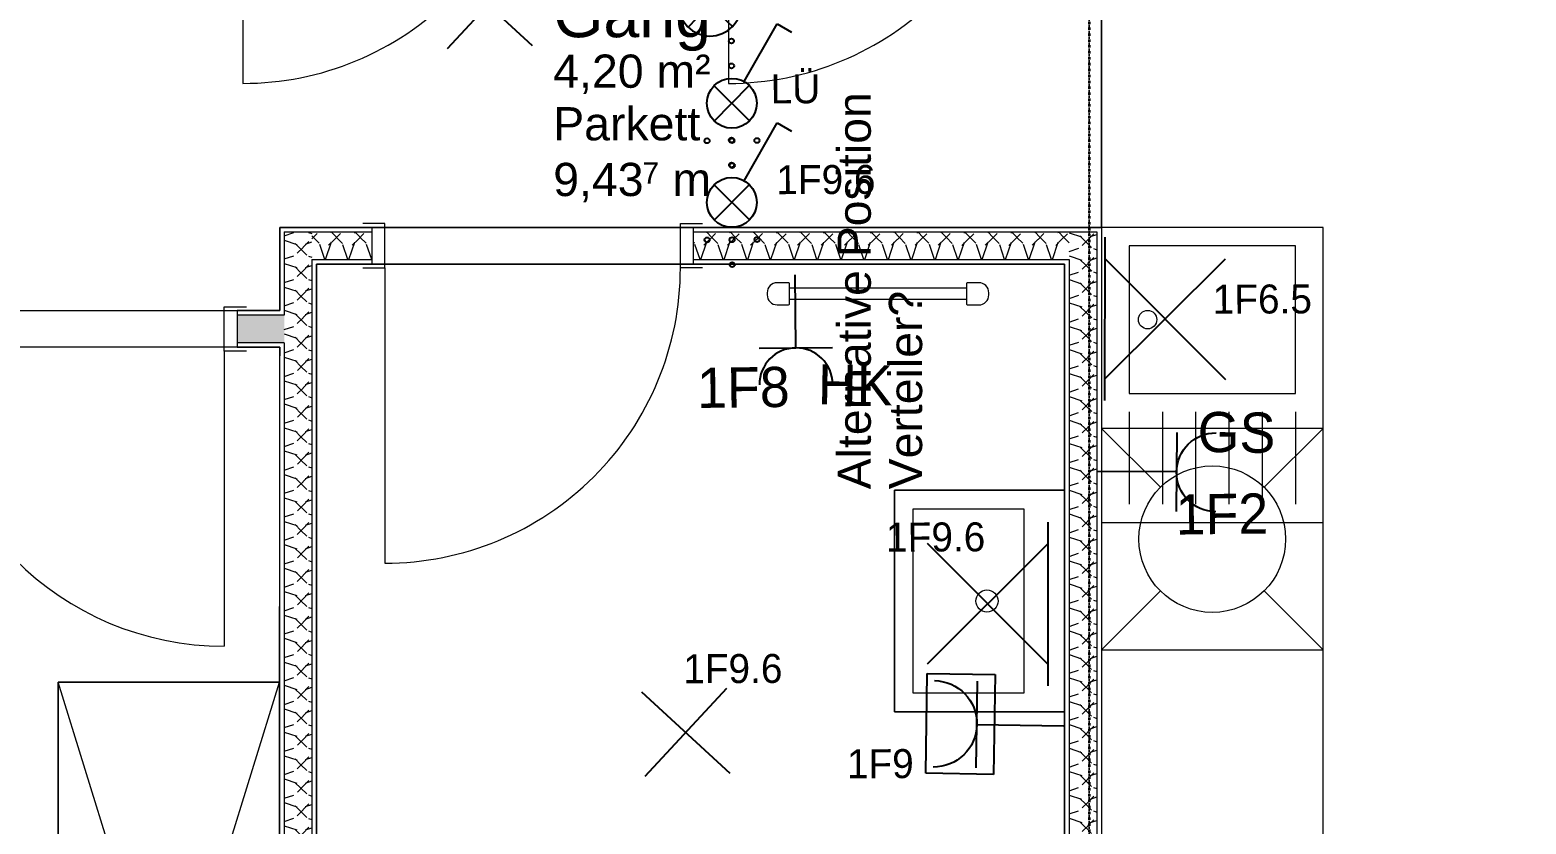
# Model space of a CAD drawing. Header units: metres. Extents: x -17679 to 22565, y -12299 to 33430.
# Drawn here: x -122 to 3929, y -6250 to -4098 of the extents above; entities that cross this region are included whole.
import ezdxf
from ezdxf.enums import TextEntityAlignment as Align

# ---------------------------------------------------------------- set-up
doc = ezdxf.new("R2010")
doc.units = ezdxf.units.M
doc.linetypes.add('Strich Punkt Mittel', pattern=[0.015875, 0.00635, -0.0047625, 0, -0.0047625])
doc.linetypes.add('Verdeckt', pattern=[0.003, 0.002, -0.001])
doc.layers.get('0').update_dxf_attribs({"color": 252})
for name, color, linetype, lineweight in [('A_Decken', 8, 'Continuous', 13), ('A_Moebel', 6, 'Continuous', 13), ('A_Raeume', 7, 'Continuous', 13), ('A_Raeume_', 7, 'Continuous', 5), ('A_Raeume_Beschriftung_', 7, 'Continuous', 9), ('A_Raster_', 1, 'Continuous', 9), ('A_Sanitaer', 3, 'Continuous', 13), ('A_Tueren', 31, 'Continuous', 13), ('A_Waende', 7, 'Continuous', 13), ('M-EQPM', 50, 'Continuous', 5), ('Text', 130, 'Continuous', 9)]:
    doc.layers.add(name, color=color, linetype=linetype, lineweight=lineweight)
doc.layers.add('E_Steckdose+Schalter', color=150, linetype='Continuous', true_color=0x0b6cf4)
doc.layers.add('ET_LEGENDE - Wohnung$0$800_KO_HI____L', color=130, linetype='Continuous')
doc.styles.add('Arial_2', font='arial.ttf', dxfattribs={"height": 0.09})
doc.styles.add('Arial_3', font='arial.ttf', dxfattribs={"height": 0.0584901800327332})
doc.styles.add('Arial_4', font='arial.ttf', dxfattribs={"height": 0.1249999999999999})
doc.styles.add('ET_LEGENDE - Wohnung$0$ROMANS', font='romans.shx', dxfattribs={"width": 0.6})

# ---------------------------------------------------------------- blocks, each defined once
blk = doc.blocks.new('*U546')
for p, q in [((-70.71067811865481, -70.71067811865473), (70.71067811865473, 70.71067811865474)), ((70.7106781186547, -70.71067811865474), (-70.71067811865478, 70.71067811865477)), ((-95.7106781186548, -70.71067811865473), (95.7106781186547, -70.71067811865474))]:
    blk.add_line(p, q)
at = {"style": 'ET_LEGENDE - Wohnung$0$ROMANS', "width": 0.6, "flags": 1}
for tag, p in [('RAUMBUCHNUMMER', (0, -400)), ('ANLAGE', (0, -550))]:
    blk.add_attdef(tag, text='', height=100, dxfattribs=at).set_placement(p, align=Align.MIDDLE)
for tag, p in [('TEILANLAGE_NR', (0, -700)), ('KOMPONENTE', (0, -850)), ('KOMPONENTE_NR', (0, -1000)), ('BEZEICHNUNG', (0, -1150)), ('TYP', (0, -1300)), ('HERSTELLER', (0, -1450)), ('MODEL', (0, -1600)), ('LEISTUNG_MAX', (0, -1750)), ('SPEZIFISCH_1', (0, -1900)), ('SPEZIFISCH_2', (0, -2050)), ('SPEZIFISCH_3', (-9.095e-13, -2200)), ('SPEZIFISCH_4', (0, -2350)), ('SPEZIFISCH_5', (0, -2500)), ('GEWERKE_CODE', (0, -2650)), ('LV_POS', (0, -2800)), ('ZAEHLER', (0, -2950)), ('PLATZHALTER_1', (0, -3100)), ('PLATZHALTER_2', (-9.095e-13, -3250)), ('PLATZHALTER_3', (-9.095e-13, -3400)), ('JOBLISTE_VDMA', (0, -3550)), ('ET_SPEZIFISCH_1', (0, -3700)), ('ET_SPEZIFISCH_2', (0, -3850)), ('ET_SPEZIFISCH_3', (0, -4000)), ('ET_SPEZIFISCH_4', (0, -4149.999999999999)), ('ET_SPEZIFISCH_5', (0, -4299.999999999999)), ('ET_SPEZIFISCH_6', (0, -4449.999999999999)), ('ET_SPEZIFISCH_7', (0, -4599.999999999999))]:
    blk.add_attdef(tag, text='', height=100, dxfattribs=at).set_placement(p, align=Align.MIDDLE_CENTER)
blk = doc.blocks.new('*U553')
for p, q in [((62.49999999999998, 0), (-62.50000000000003, 0)), ((-1.42e-14, 0), (-1.42e-14, -124.9999999999857))]:
    blk.add_line(p, q)
blk.add_arc((-1.42e-14, 62.5), 62.49999999999545, 180, 0)
at = {"style": 'ET_LEGENDE - Wohnung$0$ROMANS', "width": 0.8, "flags": 1}
for tag, p in [('RAUMBUCHNUMMER', (-1.42e-14, -424.9999999999857)), ('ANLAGE', (-7.11e-14, -595.4472819843263)), ('TEILANLAGE_NR', (-7.11e-14, -755.4537253861862)), ('KOMPONENTE', (-7.11e-14, -901.3415913071971)), ('KOMPONENTE_NR', (-7.11e-14, -1063.289201699502)), ('BEZEICHNUNG', (-7.11e-14, -1205.595275481798)), ('TYP', (-1.42e-14, -1346.747756559581)), ('HERSTELLER', (-7.11e-14, -1514.075453492046)), ('MODEL', (-1.42e-14, -1677.25564314158)), ('LEISTUNG_MAX', (-5.258e-13, -1851.504109420363)), ('SPEZIFISCH_1', (-5.258e-13, -2012.846368334653)), ('SPEZIFISCH_2', (-5.258e-13, -2200.001041977929)), ('SPEZIFISCH_3', (-5.258e-13, -2374.249508256711)), ('SPEZIFISCH_4', (-5.258e-13, -2548.497974535494)), ('SPEZIFISCH_5', (-5.258e-13, -2722.746440814277)), ('GEWERKE_CODE', (-5.258e-13, -2896.994907093059)), ('LV_POS', (-5.258e-13, -3071.243373371843)), ('ZAEHLER', (-5.258e-13, -3245.491839650626)), ('PLATZHALTER_1', (-5.258e-13, -3419.740305929408)), ('PLATZHALTER_2', (-5.258e-13, -3593.988772208192)), ('PLATZHALTER_3', (-5.258e-13, -3768.237238486975)), ('JOBLISTE_VDMA', (-5.258e-13, -3942.485704765757)), ('ET_SPEZIFISCH_1', (-5.542e-13, -4116.73417104454)), ('ET_SPEZIFISCH_2', (-5.542e-13, -4290.982637323323)), ('ET_SPEZIFISCH_3', (-5.542e-13, -4465.231103602105)), ('ET_SPEZIFISCH_4', (-5.542e-13, -4639.479569880888)), ('ET_SPEZIFISCH_5', (-5.542e-13, -4813.728036159671)), ('ET_SPEZIFISCH_6', (-5.542e-13, -4987.976502438454)), ('ET_SPEZIFISCH_7', (-5.542e-13, -5162.224968717237))]:
    blk.add_attdef(tag, text='', height=100, dxfattribs=at).set_placement(p, align=Align.MIDDLE)
blk = doc.blocks.new('*U543')
for p, q in [((-70.71067811865481, -70.71067811865473), (70.71067811865473, 70.71067811865474)), ((70.7106781186547, -70.71067811865474), (-70.71067811865478, 70.71067811865477))]:
    blk.add_line(p, q)
at = {"style": 'ET_LEGENDE - Wohnung$0$ROMANS', "width": 0.6, "flags": 1}
for tag, p in [('RAUMBUCHNUMMER', (0, -400)), ('ANLAGE', (0, -550))]:
    blk.add_attdef(tag, text='', height=100, dxfattribs=at).set_placement(p, align=Align.MIDDLE)
for tag, p in [('TEILANLAGE_NR', (0, -700)), ('KOMPONENTE', (0, -850)), ('KOMPONENTE_NR', (0, -1000)), ('BEZEICHNUNG', (0, -1150)), ('TYP', (0, -1300)), ('HERSTELLER', (0, -1450)), ('MODEL', (0, -1600)), ('LEISTUNG_MAX', (0, -1750)), ('SPEZIFISCH_1', (0, -1900)), ('SPEZIFISCH_2', (0, -2050)), ('SPEZIFISCH_3', (-9.095e-13, -2200)), ('SPEZIFISCH_4', (0, -2350)), ('SPEZIFISCH_5', (0, -2500)), ('GEWERKE_CODE', (0, -2650)), ('LV_POS', (0, -2800)), ('ZAEHLER', (0, -2950)), ('PLATZHALTER_1', (0, -3100)), ('PLATZHALTER_2', (-9.095e-13, -3250)), ('PLATZHALTER_3', (-9.095e-13, -3400)), ('JOBLISTE_VDMA', (0, -3550)), ('ET_SPEZIFISCH_1', (0, -3700)), ('ET_SPEZIFISCH_2', (0, -3850)), ('ET_SPEZIFISCH_3', (0, -4000)), ('ET_SPEZIFISCH_4', (0, -4149.999999999999)), ('ET_SPEZIFISCH_5', (0, -4299.999999999999)), ('ET_SPEZIFISCH_6', (0, -4449.999999999999)), ('ET_SPEZIFISCH_7', (0, -4599.999999999999))]:
    blk.add_attdef(tag, text='', height=100, dxfattribs=at).set_placement(p, align=Align.MIDDLE_CENTER)
blk = doc.blocks.new('hzmdba')
at = {"color": 1}
for points in [[(5046.030339278552, 1505.526440205712), (5046.950278693432, 1503.841718155238)], [(5045.639301977709, 1504.237082242978), (5047.346267107776, 1505.147402226983)]]:
    blk.add_lwpolyline(points, dxfattribs=at)
blk.add_circle((5046.500157248879, 1504.685682726998), 0.9633273906920461, dxfattribs=at)
blk = doc.blocks.new('*U548')
for p, q in [((25, 43.30127018922939), (91.66666666666666, 158.7713240271434)), ((91.66666666666666, 158.7713240271434), (120.5341801261374, 142.1046573604767)), ((-35.35533905932738, -35.35533905932736), (35.35533905932737, 35.35533905932737)), ((35.35533905932736, -35.35533905932738), (-35.35533905932736, 35.35533905932738))]:
    blk.add_line(p, q)
blk.add_circle((0, 0), 50)
at = {"layer": 'ET_LEGENDE - Wohnung$0$800_KO_HI____L'}
for centre in [(0, 125), (0, 74.99999999999997), (-50, -75), (0, -75), (50, -75), (0, -125)]:
    blk.add_circle(centre, 5, dxfattribs=at)
at = {"style": 'ET_LEGENDE - Wohnung$0$ROMANS', "width": 0.6, "flags": 1}
for tag, p in [('RAUMBUCHNUMMER', (-0.248237514286302, -465.740553349995)), ('ANLAGE', (-0.248237514286302, -615.740553349995))]:
    blk.add_attdef(tag, text='', height=100, dxfattribs=at).set_placement(p, align=Align.MIDDLE)
for tag, p in [('TEILANLAGE_NR', (-0.248237514286302, -765.740553349995)), ('KOMPONENTE', (-0.248237514286302, -915.740553349995)), ('KOMPONENTE_NR', (-0.248237514286302, -1065.740553349995)), ('BEZEICHNUNG', (-0.248237514286302, -1215.740553349995)), ('TYP', (-0.248237514286302, -1365.740553349995)), ('HERSTELLER', (-0.248237514286302, -1515.740553349995)), ('MODEL', (-0.248237514286302, -1665.740553349995)), ('LEISTUNG_MAX', (-0.248237514286302, -1815.740553349995)), ('SPEZIFISCH_1', (-0.248237514286302, -1965.740553349995)), ('SPEZIFISCH_2', (-0.248237514286302, -2115.740553349995)), ('SPEZIFISCH_3', (-0.2482375142872115, -2265.740553349995)), ('SPEZIFISCH_4', (-0.248237514286302, -2415.740553349995)), ('SPEZIFISCH_5', (-0.248237514286302, -2565.740553349995)), ('GEWERKE_CODE', (-0.248237514286302, -2715.740553349995)), ('LV_POS', (-0.248237514286302, -2865.740553349995)), ('ZAEHLER', (-0.248237514286302, -3015.740553349995)), ('PLATZHALTER_1', (-0.248237514286302, -3165.740553349995)), ('PLATZHALTER_2', (-0.2482375142872115, -3315.740553349995)), ('PLATZHALTER_3', (-0.2482375142872115, -3465.740553349995)), ('JOBLISTE_VDMA', (-0.248237514286302, -3615.740553349996)), ('ET_SPEZIFISCH_1', (-0.248237514286302, -3765.740553349996)), ('ET_SPEZIFISCH_2', (-0.248237514286302, -3915.740553349996)), ('ET_SPEZIFISCH_3', (-0.248237514286302, -4065.740553349995)), ('ET_SPEZIFISCH_4', (-0.248237514286302, -4215.740553349995)), ('ET_SPEZIFISCH_5', (-0.248237514286302, -4365.740553349995)), ('ET_SPEZIFISCH_6', (-0.248237514286302, -4515.740553349995)), ('ET_SPEZIFISCH_7', (-0.248237514286302, -4665.740553349995))]:
    blk.add_attdef(tag, text='', height=100, dxfattribs=at).set_placement(p, align=Align.MIDDLE_CENTER)
blk = doc.blocks.new('*U557')
for p, q in [((71.76012031211306, 72.89295057388), (-72.64824161156511, 72.89295057388)), ((-72.64824161156511, 72.89295057388), (-72.64824161150813, -25.05839849405378)), ((71.76012031211306, -25.058398494031), (71.76012031211306, 72.89295057388)), ((62.49999999999998, 0), (-62.50000000000003, 0)), ((-1.42e-14, 0), (-1.42e-14, -124.9999999999857)), ((-72.64824161150813, -25.05839849405378), (71.76012031211306, -25.058398494031))]:
    blk.add_line(p, q)
blk.add_arc((-1.42e-14, 62.5), 62.49999999999545, 180, 0)
at = {"style": 'ET_LEGENDE - Wohnung$0$ROMANS', "width": 0.8, "flags": 1}
for tag, p in [('RAUMBUCHNUMMER', (-1.42e-14, -424.9999999999857)), ('ANLAGE', (-7.11e-14, -595.4472819843263)), ('TEILANLAGE_NR', (-7.11e-14, -755.4537253861862)), ('KOMPONENTE', (-7.11e-14, -901.3415913071971)), ('KOMPONENTE_NR', (-7.11e-14, -1063.289201699502)), ('BEZEICHNUNG', (-7.11e-14, -1205.595275481798)), ('TYP', (-1.42e-14, -1346.747756559581)), ('HERSTELLER', (-7.11e-14, -1514.075453492046)), ('MODEL', (-1.42e-14, -1677.25564314158)), ('LEISTUNG_MAX', (-5.258e-13, -1851.504109420363)), ('SPEZIFISCH_1', (-5.258e-13, -2012.846368334653)), ('SPEZIFISCH_2', (-5.258e-13, -2200.001041977929)), ('SPEZIFISCH_3', (-5.258e-13, -2374.249508256711)), ('SPEZIFISCH_4', (-5.258e-13, -2548.497974535494)), ('SPEZIFISCH_5', (-5.258e-13, -2722.746440814277)), ('GEWERKE_CODE', (-5.258e-13, -2896.994907093059)), ('LV_POS', (-5.258e-13, -3071.243373371843)), ('ZAEHLER', (-5.258e-13, -3245.491839650626)), ('PLATZHALTER_1', (-5.258e-13, -3419.740305929408)), ('PLATZHALTER_2', (-5.258e-13, -3593.988772208192)), ('PLATZHALTER_3', (-5.258e-13, -3768.237238486975)), ('JOBLISTE_VDMA', (-5.258e-13, -3942.485704765757))]:
    blk.add_attdef(tag, text='', height=100, dxfattribs=at).set_placement(p, align=Align.MIDDLE)
blk = doc.blocks.new('Sani_Kueche_Zeile - Tiefe_600-9372975-263_PP_03DG_BT2')
at = {"layer": 'A_Sanitaer'}
for p, q in [((-1.20046229508197, 0.0254000000000019), (-1.20046229508197, -0.4396675067967996)), ((-0.8463682509049753, 0.0253999999999976), (-1.153562018529836, 0.0253999999999976)), ((-0.5786101401444422, 0.0253999999999977), (-0.8463663701800831, 0.0253999999999976)), ((0.0213898598555542, 0.0253999999999976), (-0.5786101401444422, 0.0253999999999977)), ((0.9912583410307064, 0.0253999999999976), (0.0213898598555542, 0.0253999999999976)), ((1.791258341030701, 0.0253999999999976), (0.9912583410307064, 0.0253999999999976)), ((1.791258341030701, -0.5746000000000073), (1.791258341030701, 0.0253999999999976)), ((-1.190698794422621, -0.5746000000000074), (-0.5786101401444492, -0.5746000000000074)), ((-0.5786101401444492, -0.5746000000000074), (0.0213898598555575, -0.5746000000000073)), ((0.0213898598555575, -0.5746000000000073), (0.9912583410306957, -0.5746000000000073)), ((0.9912583410306957, -0.5746000000000073), (1.791258341030701, -0.5746000000000074))]:
    blk.add_line(p, q, dxfattribs=at)
blk = doc.blocks.new('UZ_D1 - SL_0800x2000_Zimmertür_Stahlzarge_GK-7175508-263_PP_03DG_BT2')
at = {"layer": 'A_Tueren', "lineweight": 5}
for p, q in [((-0.400000000000008, 0.0600000000000611), (-0.4600000000000088, 0.0600000000000611)), ((-0.400000000000008, -0.0600000000009659), (-0.400000000000008, 0.0600000000000611)), ((0.3999999999999917, 0.0600000000000649), (0.4599999999999925, 0.060000000000065)), ((0.3999999999999917, -0.0600000000009661), (0.3999999999999917, 0.060000000000065)), ((-0.4600000000000088, -0.0600000000009661), (-0.400000000000008, -0.0600000000009659)), ((0.4599999999999925, -0.0600000000009661), (0.3999999999999917, -0.0600000000009661)), ((0.3999999999999895, -0.0600000000009666), (0.3999999999999883, -0.8600000000009668))]:
    blk.add_line(p, q, dxfattribs=at)
blk.add_arc((0.3999999999999895, -0.0600000000009665), 0.8000000000000008, 179.9999999999999, 269.9999999999999, dxfattribs=at)
blk = doc.blocks.new('UZ_D1 - SL_0800x2000_Zimmertür_Stahlzarge_GK-5426788-263_PP_03DG_BT2')
at = {"layer": 'A_Tueren', "lineweight": 5}
for p, q in [((0.3999999999999895, 0.0600000000009666), (0.3999999999999881, 0.8600000000009665)), ((-0.4600000000000088, 0.0600000000009661), (-0.400000000000008, 0.0600000000009659)), ((-0.400000000000008, 0.0600000000009659), (-0.400000000000008, -0.0600000000000611)), ((0.3999999999999917, 0.0600000000009661), (0.3999999999999917, -0.060000000000065)), ((0.4599999999999925, 0.0600000000009661), (0.3999999999999917, 0.0600000000009661)), ((-0.400000000000008, -0.0600000000000611), (-0.4600000000000088, -0.0600000000000611)), ((0.3999999999999917, -0.060000000000065), (0.4599999999999925, -0.0600000000000649))]:
    blk.add_line(p, q, dxfattribs=at)
blk.add_arc((0.3999999999999895, 0.0600000000009666), 0.7999999999999995, 89.99999999999969, 180, dxfattribs=at)
blk = doc.blocks.new('Moeb_Schrank - Schrank_2m_60cm-4872651-263_PP_03DG_BT2')
at = {"layer": 'A_Moebel', "color": 8}
for p, q in [((0, 0), (1.933106223135733, 0.5999999999999965)), ((0, 0.5999999999999961), (1.933106223135729, -1e-16)), ((1.933106223135735, 0.6000000000000002), (0, 0.6000000000000002)), ((0, 0.6000000000000002), (0, 0)), ((0, 0), (0, 0.6000000000000002)), ((0, 0.6000000000000002), (1.933106223135735, 0.6000000000000002)), ((1.933106223135735, 0), (1.933106223135735, 0.6000000000000002)), ((1.933106223135735, 0.6000000000000002), (1.933106223135735, 0)), ((0, 0), (1.933106223135735, 0)), ((1.933106223135735, 0), (0, 0))]:
    blk.add_line(p, q, dxfattribs=at)
blk = doc.blocks.new('UZ_D1 - SL_0800x2000_Zimmertür_Stahlzarge_GK-7175609-263_PP_03DG_BT2')
at = {"layer": 'A_Tueren', "lineweight": 5}
for p, q in [((0.3999999999999895, 0.0600000000009666), (0.3999999999999881, 0.8600000000009665)), ((-0.4600000000000088, 0.0600000000009661), (-0.400000000000008, 0.0600000000009659)), ((-0.400000000000008, 0.0600000000009659), (-0.400000000000008, -0.0600000000000611)), ((0.3999999999999917, 0.0600000000009661), (0.3999999999999917, -0.060000000000065)), ((0.4599999999999925, 0.0600000000009661), (0.3999999999999917, 0.0600000000009661)), ((-0.400000000000008, -0.0600000000000611), (-0.4600000000000088, -0.0600000000000611)), ((0.3999999999999917, -0.060000000000065), (0.4599999999999925, -0.0600000000000649))]:
    blk.add_line(p, q, dxfattribs=at)
blk.add_arc((0.3999999999999895, 0.0600000000009666), 0.7999999999999995, 89.99999999999969, 180, dxfattribs=at)
blk = doc.blocks.new('MSys_Kueche_Spuele - 80cm-V61-263_PP_03DG_BT2')
at = {"layer": 'A_Moebel'}
for p, q in [((-1.200462295081973, 0.0253999999999976), (-1.200462295081973, -0.5746000000000036)), ((-1.200462295081973, 0.0254000000000223), (-1.200462295081973, -0.5746000000000138)), ((-0.4004622950819729, -0.5746000000000092), (-0.4004622950819729, 0.0254000000000002)), ((-0.900462295081965, -0.0496000000000186), (-1.150462295081965, -0.0496000000000187)), ((-0.4504622950819747, -0.0496000000000098), (-0.850462295081965, -0.0496000000000098)), ((-0.850462295081965, -0.0496000000000098), (-0.8504622950819648, -0.4995999999999914)), ((-0.4504622950819748, -0.4995999999999913), (-0.4504622950819747, -0.0496000000000098)), ((-0.900462295081965, -0.1395999999999912), (-1.150462295081964, -0.1395999999999912)), ((-0.900462295081965, -0.2295999999999913), (-1.150462295081963, -0.2295999999999914)), ((-0.900462295081965, -0.3195999999999914), (-1.150462295081962, -0.3195999999999914)), ((-0.900462295081965, -0.4095999999999912), (-1.150462295081961, -0.4095999999999912)), ((-0.900462295081965, -0.4995999999999913), (-1.150462295081959, -0.4995999999999914)), ((-0.8504622950819648, -0.4995999999999914), (-0.4504622950819748, -0.4995999999999913)), ((-1.200462295081973, -0.5746000000000092), (-0.4004622950819729, -0.5746000000000092))]:
    blk.add_line(p, q, dxfattribs=at)
blk.add_circle((-0.65046229508197, -0.0995999999999732), 0.0250000000000003, dxfattribs=at)
blk = doc.blocks.new('MSys_Kueche_Geschirrspueler - 600-V59-263_PP_03DG_BT2')
at = {"layer": 'A_Moebel'}
for p, q in [((-1.040850467164216, -0.1342118279177596), (-1.200462295081973, 0.0253999999999973)), ((-1.200462295081973, 0.0253999999999745), (-1.200462295081973, -0.5746000000000077)), ((-0.600462295081973, 0.0253999999999982), (-0.7600741229997307, -0.1342118279177596)), ((-0.6004622950819729, -0.5746000000000097), (-0.600462295081973, 0.0253999999999727)), ((-1.040850467164216, -0.414988172082245), (-1.200462295081973, -0.5746000000000099)), ((-0.600462295081973, -0.5746000000000099), (-0.7600741229997303, -0.414988172082245)), ((-1.200462295081973, -0.5746000000000077), (-0.6004622950819729, -0.5746000000000097))]:
    blk.add_line(p, q, dxfattribs=at)
blk.add_circle((-0.9004622950819737, -0.2746000000000024), 0.198538856955476, dxfattribs=at)
blk = doc.blocks.new('Sani_Waschtisch_Wandbasiert_eckig_einzel - 600 x 460-11578094-263_PP_03DG_BT2')
at = {"layer": 'A_Sanitaer', "lineweight": 5}
for p, q in [((0.4226462476066954, 0.5100000000019445), (-0.1773537523933027, 0.5100000000019445)), ((-0.1773537523933027, 0.5100000000019445), (-0.1773537523933028, 0.0500000000009889)), ((-0.1773537523933028, 0.0500000000009889), (-0.1773537523933027, 0.5100000000019445)), ((-0.1773537523933027, 0.5100000000019445), (0.4226462476066954, 0.5100000000019445)), ((0.4226462476066953, 0.0500000000009889), (0.4226462476066954, 0.5100000000019445)), ((0.4226462476066954, 0.5100000000019445), (0.4226462476066953, 0.050000000000989)), ((-0.1273537523932997, 0.1600000000010523), (-0.1273537523932997, 0.4600000000019684)), ((-0.1273537523932997, 0.4600000000019684), (0.3726462476066701, 0.4600000000019685)), ((0.3726462476066701, 0.4600000000019685), (0.3726462476066701, 0.1600000000010523)), ((0.3726462476066701, 0.1600000000010523), (-0.1273537523932997, 0.1600000000010523))]:
    blk.add_line(p, q, dxfattribs=at)
blk.add_circle((0.1226462476066962, 0.2600000000009186), 0.03, dxfattribs=at)
blk = doc.blocks.new('HLS_Heizkörper Bad - 60x120-V106-263_PP_03DG_BT2')
at = {"layer": 'M-EQPM'}
for p, q in [((-0.2999999999999973, -0.0770000000000012), (-0.2999999999999972, -0.083000000000001)), ((-0.2419849348481775, -0.0500000000000012), (-0.2729999999999975, -0.0500000000000012)), ((-0.2400000000000147, -0.1080000000000008), (-0.2400000000000147, -0.0519849348481641)), ((0.2399999999999304, -0.0649999999999333), (-0.240000000000069, -0.0649999999999333)), ((0.2400000000000151, -0.0520000000000012), (0.2400000000000152, -0.1080181787089705)), ((0.2730000000000071, -0.0500000000000012), (0.2420000000000151, -0.0500000000000012)), ((0.3000000000000072, -0.0830000000000008), (0.3000000000000071, -0.0770000000000012)), ((-0.2729999999999972, -0.1100000000000007), (-0.2420000000000146, -0.1100000000000007)), ((-0.240000000000069, -0.0949999999999351), (0.2399999999999304, -0.0949999999999265)), ((0.2419818212910453, -0.1100000000000008), (0.2730000000000071, -0.1100000000000008))]:
    blk.add_line(p, q, dxfattribs=at)
for centre, radius, start, end in [((-0.2729999999999973, -0.0770000000000013), 0.027, 89.99999999999994, 179.9999999999996), ((-0.2419849348481775, -0.0519849348481641), 0.0019849348481629, 359.9999999999986, 90.00000000000063), ((-0.2419849348481774, -0.051984934848156), 0.0019849348481629, 44.99999999999871, 74.99999999999888), ((0.2420000000000151, -0.0520000000000012), 0.002, 89.9999999999998, 180.0000000000002), ((0.2730000000000071, -0.0770000000000012), 0.0270000000000001, 359.9999999999988, 89.99999999999928), ((-0.2729999999999972, -0.0830000000000008), 0.027, 179.9999999999996, 269.9999999999993), ((-0.2420000000000147, -0.1080000000000007), 0.002, 270.0000000000002, 359.9999999999994), ((-0.2420000000000146, -0.1079999999999926), 0.002, 269.999999999999, 359.999999999999), ((0.2419818212910453, -0.1080181787089705), 0.0019818212910302, 179.9999999999992, 270.0000000000005), ((0.2419818212910454, -0.1080181787089624), 0.0019818212910302, 179.9999999999994, 269.9999999999998), ((0.2730000000000072, -0.0830000000000008), 0.027, 269.9999999999989, 359.999999999999)]:
    blk.add_arc(centre, radius, start, end, dxfattribs=at)
blk = doc.blocks.new('6546546')
at = {"layer": 'A_Waende', "lineweight": 5, "true_color": 0x636466}
h = blk.add_hatch(dxfattribs=at)
h.set_pattern_fill('FP_46', color=251, angle=-112.3599999999962, style=0, pattern_type=2)
h.set_pattern_definition([(314.9980000000037, (-49.16888624039956, 49.981047866953), (0.2539953934585916, -0.1270123151580791), [0.02245, -0.15715]), (314.9980000000037, (-49.05774485673991, 49.93316683899597), (0.2539953934585916, -0.1270123151580791), [0.02245, -0.15715]), (314.9980000000037, (-49.16913582099525, 49.91735377217549), (0.2539953934585916, -0.1270123151580791), [0.02245, -0.15715]), (314.9980000000037, (-49.05799443733561, 49.86947274421847), (0.2539953934585916, -0.1270123151580791), [0.02245, -0.15715]), (341.5630000000037, (-49.15288901509986, 49.96473563894113), (0.5079932232547805, -0.1270184192438987), [0.0502, -0.35141]), (341.5630000000037, (-49.10550714833423, 49.94848883304576), (0.5079932232547805, -0.1270184192438987), [0.0502, -0.35141]), (341.5630000000037, (-49.15313859569555, 49.90104154416363), (0.5079932232547805, -0.1270184192438987), [0.0502, -0.35141]), (341.5630000000037, (-49.10537630410125, 49.88571955011384), (0.5079932232547805, -0.1270184192438987), [0.0502, -0.35141]), (44.99800000000377, (-49.05781027885639, 49.96455148046194), (-0.2540042599719567, -0.1269945826250026), [0.02245, -0.15715]), (44.99800000000377, (-49.16913582099525, 49.91735377217549), (-0.2540042599719567, -0.1269945826250026), [0.02245, -0.15715]), (44.99800000000377, (-49.05805985945209, 49.90085738568443), (-0.2540042599719567, -0.1269945826250026), [0.02245, -0.15715]), (44.99800000000377, (-49.16938540159093, 49.85365967739798), (-0.2540042599719567, -0.1269945826250026), [0.02245, -0.15715]), (18.43300000000377, (-49.10550714833423, 49.94848883304576), (-0.5080020895753138, -0.1269829543171634), [0.0502, -0.35141]), (18.43300000000377, (-49.15282359298339, 49.93335099747518), (-0.5080020895753138, -0.1269829543171634), [0.0502, -0.35141]), (18.43300000000377, (-49.10537630410125, 49.88571955011384), (-0.5080020895753138, -0.1269829543171634), [0.0502, -0.35141]), (18.43300000000377, (-49.15307317357907, 49.86965690269767), (-0.5080020895753138, -0.1269829543171634), [0.0502, -0.35141])])
h.paths.add_polyline_path([(-49.15659991254893, 48.38835662110885), (-49.0815997492794, 48.39378124498343), (-49.08159748650898, 51.56131952905262), (-49.15650443295776, 51.56132178312223), (-49.15659991254893, 48.38899044848547)])
h = blk.add_hatch(dxfattribs=at)
h.set_pattern_fill('FP_48', color=251, angle=-112.3599999999962, style=0, pattern_type=2)
h.set_pattern_definition([(44.99800000000377, (-48.0562615887082, 51.47403259040085), (0.1270123151580791, 0.2539953934585917), [0.02245, -0.15715]), (44.99800000000377, (-48.00838056075118, 51.5851739740605), (0.1270123151580791, 0.2539953934585917), [0.02245, -0.15715]), (44.99800000000377, (-47.99256749393069, 51.47378300980517), (0.1270123151580791, 0.2539953934585917), [0.02245, -0.15715]), (44.99800000000377, (-47.94561127781928, 51.58530481829345), (0.1270123151580791, 0.2539953934585917), [0.02245, -0.15715]), (71.56300000000377, (-48.04032978552498, 51.48910500385496), (0.1270184192438985, 0.5079932232547804), [0.0502, -0.35141]), (71.56300000000377, (-48.0250077914752, 51.53686729544925), (0.1270184192438985, 0.5079932232547804), [0.0502, -0.35141]), (71.56300000000377, (-47.97718007776443, 51.4901606599335), (0.1270184192438985, 0.5079932232547804), [0.0502, -0.35141]), (71.56300000000377, (-47.96093327186905, 51.53754252669916), (0.1270184192438985, 0.5079932232547804), [0.0502, -0.35141]), (134.9980000000037, (-48.04107043889137, 51.58456416492706), (0.1269945826250026, -0.2540042599719567), [0.02245, -0.15715]), (134.9980000000037, (-47.99256749393069, 51.47378300980517), (0.1269945826250026, -0.2540042599719567), [0.02245, -0.15715]), (134.9980000000037, (-47.97699591928522, 51.58523939617698), (0.1269945826250026, -0.2540042599719567), [0.02245, -0.15715]), (134.9980000000037, (-47.92979821099877, 51.47391385403813), (0.1269945826250026, -0.2540042599719567), [0.02245, -0.15715]), (108.4330000000037, (-48.0250077914752, 51.53686729544925), (0.1269829543171634, -0.5080020895753139), [0.0502, -0.35141]), (108.4330000000037, (-48.00894514405902, 51.48917042597143), (0.1269829543171634, -0.5080020895753139), [0.0502, -0.35141]), (108.4330000000037, (-47.96093327186905, 51.53754252669916), (0.1269829543171634, -0.5080020895753139), [0.0502, -0.35141]), (108.4330000000037, (-47.94487062445287, 51.48984565722135), (0.1269829543171634, -0.5080020895753139), [0.0502, -0.35141])])
h.paths.add_polyline_path([(-47.03150669078884, 51.48625821465614), (-47.03150669078882, 51.56125783847715), (-48.04900405731268, 51.56128845667787), (-48.04900405731564, 51.48628865312569), (-47.0315834281722, 51.48625821465612)])
h.paths.add_polyline_path([(-48.91900706608652, 51.48631482449168), (-48.91900706608653, 51.56131463644712), (-49.0690044329975, 51.56131915010746), (-49.06932186946141, 51.56131915965961), (-49.08150443299163, 51.56131952625249), (-49.08150443299165, 51.48631952628647), (-49.01463779219598, 51.48631751409443)])
h = blk.add_hatch(dxfattribs=at)
h.set_pattern_fill('FP_45', color=251, angle=-112.3599999999951, style=0, pattern_type=2)
h.set_pattern_definition([(314.9980000000049, (-47.04380022773024, 50.25522744086837), (0.2539953934585942, -0.1270123151580741), [0.02245, -0.15715]), (314.9980000000049, (-46.9326588440706, 50.20734641291134), (0.2539953934585942, -0.1270123151580741), [0.02245, -0.15715]), (314.9980000000049, (-47.04404980832593, 50.19153334609086), (0.2539953934585942, -0.1270123151580741), [0.02245, -0.15715]), (314.9980000000049, (-46.93290842466627, 50.14365231813385), (0.2539953934585942, -0.1270123151580741), [0.02245, -0.15715]), (341.5630000000049, (-47.02780300243055, 50.2389152128565), (0.5079932232547831, -0.1270184192438886), [0.0502, -0.35141]), (341.5630000000049, (-46.98042113566489, 50.22266840696113), (0.5079932232547831, -0.1270184192438886), [0.0502, -0.35141]), (341.5630000000049, (-47.02805258302622, 50.17522111807899), (0.5079932232547831, -0.1270184192438886), [0.0502, -0.35141]), (341.5630000000049, (-46.98029029143193, 50.15989912402922), (0.5079932232547831, -0.1270184192438886), [0.0502, -0.35141]), (44.9980000000049, (-46.93272426618708, 50.23873105437731), (-0.2540042599719542, -0.1269945826250077), [0.02245, -0.15715]), (44.9980000000049, (-47.04404980832593, 50.19153334609086), (-0.2540042599719542, -0.1269945826250077), [0.02245, -0.15715]), (44.9980000000049, (-46.93259342195411, 50.17596177144539), (-0.2540042599719542, -0.1269945826250077), [0.02245, -0.15715]), (44.9980000000049, (-47.0442993889216, 50.12783925131334), (-0.2540042599719542, -0.1269945826250077), [0.02245, -0.15715]), (18.43300000000491, (-46.98042113566489, 50.22266840696113), (-0.5080020895753112, -0.1269829543171736), [0.0502, -0.35141]), (18.43300000000491, (-47.02773758031407, 50.20753057139055), (-0.5080020895753112, -0.1269829543171736), [0.0502, -0.35141]), (18.43300000000491, (-46.98029029143193, 50.15989912402922), (-0.5080020895753112, -0.1269829543171736), [0.0502, -0.35141]), (18.43300000000491, (-47.02798716090975, 50.14383647661304), (-0.5080020895753112, -0.1269829543171736), [0.0502, -0.35141])])
h.paths.add_polyline_path([(-46.9565834282062, 48.93612899086019), (-46.95658342820618, 51.56125558160739), (-47.03150443398694, 51.56125558160741), (-47.03150669078884, 48.93613124542092), (-46.97890915947269, 48.93612966267712)])
h = blk.add_hatch(dxfattribs=at)
h.set_pattern_fill('FP_47', color=251, angle=-112.3599999999973, style=0, pattern_type=2)
h.set_pattern_definition([(224.9980000000027, (-51.5788061635699, 51.34867024316095), (-0.1270123151580837, -0.2539953934585893), [0.02245, -0.15715]), (224.9980000000027, (-51.62668719152692, 51.23752885950131), (-0.1270123151580837, -0.2539953934585893), [0.02245, -0.15715]), (224.9980000000027, (-51.64250025834743, 51.34891982375663), (-0.1270123151580837, -0.2539953934585893), [0.02245, -0.15715]), (224.9980000000027, (-51.69038128630445, 51.23777844009699), (-0.1270123151580837, -0.2539953934585893), [0.02245, -0.15715]), (251.5630000000027, (-51.59511839158177, 51.33267301786125), (-0.1270184192439078, -0.5079932232547782), [0.0502, -0.35141]), (251.5630000000027, (-51.61044038563154, 51.28491072626696), (-0.1270184192439078, -0.5079932232547782), [0.0502, -0.35141]), (251.5630000000027, (-51.65881248635928, 51.33292259845693), (-0.1270184192439078, -0.5079932232547782), [0.0502, -0.35141]), (251.5630000000027, (-51.67413448040905, 51.28516030686264), (-0.1270184192439078, -0.5079932232547782), [0.0502, -0.35141]), (314.9980000000027, (-51.59530255006097, 51.23759428161779), (-0.126994582624998, 0.2540042599719591), [0.02245, -0.15715]), (314.9980000000027, (-51.64250025834743, 51.34891982375663), (-0.126994582624998, 0.2540042599719591), [0.02245, -0.15715]), (314.9980000000027, (-51.65807183299289, 51.23746343738483), (-0.126994582624998, 0.2540042599719591), [0.02245, -0.15715]), (314.9980000000027, (-51.70619435312493, 51.34916940435232), (-0.126994582624998, 0.2540042599719591), [0.02245, -0.15715]), (288.4330000000027, (-51.61044038563154, 51.28491072626696), (-0.1269829543171541, 0.5080020895753162), [0.0502, -0.35141]), (288.4330000000027, (-51.62650303304772, 51.33260759574477), (-0.1269829543171541, 0.5080020895753162), [0.0502, -0.35141]), (288.4330000000027, (-51.67413448040905, 51.28516030686264), (-0.1269829543171541, 0.5080020895753162), [0.0502, -0.35141]), (288.4330000000027, (-51.69019712782523, 51.33285717634045), (-0.1269829543171541, 0.5080020895753162), [0.0502, -0.35141])])
h.paths.add_polyline_path([(-49.15659991254893, 51.26119331056366), (-49.15651346430301, 51.26119331056371), (-49.15659991254893, 51.33619331052976), (-49.28401120737541, 51.33619714720843), (-49.28401083123045, 51.26119714724236), (-49.1690040568071, 51.26119368670867)])
h.paths.add_polyline_path([(-50.1540138399963, 51.26122348588022), (-50.15401383999631, 51.33622332697763), (-53.12360033120784, 51.33622866815699), (-53.12359995253466, 51.26131275726121), (-50.24400737026208, 51.26122603499278)])
at = {"layer": 'A_Decken', "color": 251, "true_color": 0x636466}
for p, q in [((-48.0490040573126, 51.57378845664371), (-48.91900405692372, 51.57381463635953)), ((-46.94400405781386, 51.57375520545667), (-46.94408342815548, 48.93613049544007)), ((-48.91900706608349, 51.47381463640391), (-48.04900706647535, 51.47378845671393)), ((-49.1690999397604, 48.38745251712982), (-49.1690145232372, 51.226003133481))]:
    blk.add_line(p, q, dxfattribs=at)
at = {"layer": 'A_Raeume', "color": 251, "linetype": 'Verdeckt', "true_color": 0x636466}
for p, q in [((-46.94396794789635, 52.77375520491339), (-46.94400405781354, 51.57375520545667)), ((-46.94400405781354, 51.57375520545664), (-46.94400556239343, 51.52375520547929))]:
    blk.add_line(p, q, dxfattribs=at)
at = {"layer": 'A_Raeume_', "color": 251, "true_color": 0x636466, "flags": 128}
for points in [[(-46.94409509609974, 48.54838302540033), (-41.68411508327158, 48.92882770594494), (-40.21882240092852, 49.55725001978017), (-40.2187191480557, 52.98853587403114), (-44.758798104643, 52.98867249226059), (-44.75879810173887, 52.98877541386899), (-45.26504810150967, 52.988790646793), (-45.26504810434874, 52.98868772613193), (-45.41805770479508, 52.98869233043528), (-46.8838411491501, 52.98873643820098), (-46.88384611375343, 52.823753395774), (-46.94396644331654, 52.82375520489078), (-46.94400095809017, 51.67676480541011), (-46.94400556239348, 51.52375520547938), (-46.94408338024294, 48.93772271051197), (-46.94408342821184, 48.93612861471529), (-46.94408485755278, 48.88862906608923)], [(-50.2439679464032, 52.77385450718578), (-50.24401083079581, 51.34872603513654), (-49.16901083128252, 51.34869368666905), (-49.1690040568071, 51.57382215926158), (-46.94400405781361, 51.57375520545675), (-46.94396794789641, 52.77375520491347), (-48.11396794736766, 52.77379041208273)], [(-47.04408342820051, 48.93613049544013), (-47.04400706692808, 51.47375821466179), (-47.08177666691102, 51.47375935120941), (-49.06900706601214, 51.47381915014707), (-49.06901233590769, 51.2986906775319), (-49.06909670504064, 48.49494679412347), (-48.22409486551048, 48.55606422310909), (-48.22408342870911, 48.93613049544012)]]:
    blk.add_lwpolyline(points, close=True, dxfattribs=at)
blk.add_lwpolyline([(-53.11910853862259, 48.10175565975066), (-49.16909993976045, 48.38745251712992), (-49.16909832237792, 48.44120116020658), (-49.16901384044229, 51.2486936867143), (-50.29401383993293, 51.2487275397617), (-53.11901383865339, 51.24881254852514), (-53.11901744964309, 51.12881261446894)], dxfattribs=at)
at = {"layer": 'A_Raster_', "color": 251, "linetype": 'Strich Punkt Mittel', "lineweight": 35, "true_color": 0x636466}
blk.add_line((-46.97590708372531, 85.87017189064677), (-46.97709098547338, 46.52690511560886), dxfattribs=at)
at = {"layer": 'A_Waende', "color": 251, "true_color": 0x636466}
for p, q in [((-49.16900405680703, 51.57382215926146), (-49.16901083128248, 51.34869368666894)), ((-48.91900405692024, 51.57381463636205), (-49.16900405680703, 51.57382215926146)), ((-48.91900443306521, 51.56131463636778), (-48.91900405692024, 51.57381463636205)), ((-48.04900405731413, 51.57378845667213), (-48.04900443345909, 51.56128845667779)), ((-46.94400405781353, 51.57375520545665), (-48.04900405731413, 51.57378845667213)), ((-49.15650443295769, 51.56132178312216), (-49.1565112074331, 51.33619331052966)), ((-49.15650443295763, 51.56132178312219), (-48.91900443306521, 51.56131463636778)), ((-48.04900443345909, 51.56128845667779), (-46.95650443395289, 51.5612555816073)), ((-46.95650443395283, 51.56125558160732), (-46.95658342820611, 48.93612899086011)), ((-49.08150668986145, 51.48631952628637), (-49.08159748650894, 48.46897732885409)), ((-49.08150668986142, 51.48631952628632), (-48.919006689935, 51.48631463640171)), ((-49.06909670504051, 48.4949467941234), (-49.06900706601216, 51.47381915014698)), ((-49.06900706601209, 51.47381915014701), (-48.91900706608, 51.47381463640735)), ((-48.91900706608, 51.47381463640735), (-48.91900668993507, 51.48631463640167)), ((-48.04900669032895, 51.48628845671177), (-48.04900706647393, 51.47378845671732)), ((-48.04900706647393, 51.47378845671732), (-47.04400706692803, 51.47375821466169)), ((-48.04900669032895, 51.48628845671177), (-47.03150669078875, 51.48625783851109)), ((-47.04400706692803, 51.47375821466169), (-47.04408342816649, 48.93613162387499)), ((-47.03150669078875, 51.48625783851109), (-47.03158342817213, 48.93613124773)), ((-49.28401083123041, 51.3486971472027), (-49.28401120737541, 51.33619714720834)), ((-49.15651120743307, 51.3361933105296), (-49.28401120737541, 51.33619714720834)), ((-49.16901083128243, 51.34869368666897), (-49.28401083123041, 51.3486971472027)), ((-49.2840134642452, 51.26119714724228), (-49.28401384039016, 51.248697147248)), ((-49.28401384039016, 51.248697147248), (-49.16901384044225, 51.24869368671424)), ((-49.15651346430287, 51.26119331056361), (-49.2840134642452, 51.26119714724228)), ((-49.16901384044225, 51.24869368671424), (-49.1690145232372, 51.226003133481)), ((-49.15651346430294, 51.26119331056356), (-49.15659991254886, 48.38835662110879))]:
    blk.add_line(p, q, dxfattribs=at)
at = {"layer": 'A_Waende', "color": 251, "lineweight": 5, "true_color": 0x636466}
for p, q in [((-48.91900668993507, 51.48631463640167), (-48.91900443306521, 51.56131463636778)), ((-48.04900443345909, 51.56128845667779), (-48.04900669032895, 51.48628845671177)), ((-49.28401120737541, 51.33619714720834), (-49.2840134642452, 51.26119714724228))]:
    blk.add_line(p, q, dxfattribs=at)
at = {"layer": 'A_Moebel', "color": 251, "true_color": 0x636466}
for name, p, rotation in [('MSys_Kueche_Spuele - 80cm-V61-263_PP_03DG_BT2', (-46.91859200727506, 51.97421673603074), 89.99827587845321), ('MSys_Kueche_Geschirrspueler - 600-V59-263_PP_03DG_BT2', (-46.9186023810523, 51.62947672770613), 89.99827587845283), ('Moeb_Schrank - Schrank_2m_60cm-4872651-263_PP_03DG_BT2', (-49.16909930057961, 48.40869368800003), 89.99827587845473)]:
    blk.add_blockref(name, p, dxfattribs=dict(at, rotation=rotation))
at = {"layer": 'A_Sanitaer', "color": 251, "true_color": 0x636466}
for name, p, rotation in [('Sani_Kueche_Zeile - Tiefe_600-9372975-263_PP_03DG_BT2', (-46.91865795965066, 49.78249610091037), 89.99827587845473), ('Sani_Waschtisch_Wandbasiert_eckig_einzel - 600 x 460-11578094-263_PP_03DG_BT2', (-46.99403821609847, 50.43861234370052), 89.99827587845391)]:
    blk.add_blockref(name, p, dxfattribs=dict(at, rotation=rotation))
at = {"layer": 'A_Tueren', "color": 251, "true_color": 0x636466}
for name, p, rotation in [('UZ_D1 - SL_0800x2000_Zimmertür_Stahlzarge_GK-7175609-263_PP_03DG_BT2', (-48.86896644244572, 52.82381313121625), 179.998275878371), ('UZ_D1 - SL_0800x2000_Zimmertür_Stahlzarge_GK-7175609-263_PP_03DG_BT2', (-47.55396318691555, 52.82377356066731), 179.998275878371), ('UZ_D1 - SL_0800x2000_Zimmertür_Stahlzarge_GK-5426788-263_PP_03DG_BT2', (-48.48400556169703, 51.52380154653972), 179.9982758785824), ('UZ_D1 - SL_0800x2000_Zimmertür_Stahlzarge_GK-7175508-263_PP_03DG_BT2', (-49.71901233561329, 51.29871023707029), 359.998275878371)]:
    blk.add_blockref(name, p, dxfattribs=dict(at, rotation=rotation))
at = {"layer": 'M-EQPM', "color": 251, "true_color": 0x636466, "rotation": 359.9982758785824}
blk.add_blockref('HLS_Heizkörper Bad - 60x120-V106-263_PP_03DG_BT2', (-47.54900706670023, 51.4737734109201), dxfattribs=at)
at = {"layer": 'A_Raeume_Beschriftung_', "color": 251, "true_color": 0x636466, "attachment_point": 1}
for s, insert, char_height, width, style in [('Gang', (-48.42838889196932, 52.21401290489674), 0.1249999999999999, 0.5130799999999996, 'Arial_4'), ('4,20 m²', (-48.42838889196932, 52.0420365828114), 0.09, 0.5050631249999997, 'Arial_2'), ('Parkett', (-48.42838889196932, 51.89951295176238), 0.09, 0.4649787499999997, 'Arial_2'), ('9,43', (-48.42838889196931, 51.7486065582854), 0.09, 0.2926159374999998, 'Arial_2'), ('7', (-48.18695660030265, 51.75042340307949), 0.0584901800327332, 0.056118125, 'Arial_3'), (' m', (-48.14065451696931, 51.7486065582854), 0.09, 0.1643459374999999, 'Arial_2')]:
    blk.add_mtext(s, dxfattribs=dict(at, insert=insert, char_height=char_height, width=width, style=style))
at = {"layer": 'Text', "color": 251, "true_color": 0x636466, "char_height": 0.09, "attachment_point": 1, "rotation": 90, "style": 'Arial_2'}
for s, insert, width in [('Alternative Position', (-47.65845874990304, 50.86392856720035), 1.238607187499999), ('Verteiler?', (-47.51955249990302, 50.86392856720035), 0.617299375)]:
    blk.add_mtext(s, dxfattribs=dict(at, insert=insert, width=width))

msp = doc.modelspace()

# ---------------------------------------------------------------- block references
at = {"xscale": 1000, "yscale": 1000, "zscale": 1000}
msp.add_blockref('6546546', (49723.13201128368, -56206.72603401612), dxfattribs=at)
at = {"extrusion": (-0.0122366288968144, 3.33786565167e-05, 0.9999251290967274), "xscale": -87.70202311672725, "yscale": 87.70202311672809, "zscale": 87.70202311672816, "rotation": 164.9206533351098}
msp.add_blockref('hzmdba', (-391298.0567751406, 238532.2463398897, -21.15733089974674), dxfattribs=at)
at = {"layer": 'E_Steckdose+Schalter'}
for name, p, xscale, yscale, zscale, rotation in [('*U543', (1118.023486473463, -4029.972257651936), 1.626603779674895, 1.626603779674895, 1.626603779674895, 182.2804756445144), ('*U548', (1778.247270501938, -4296.728903582268), 1.35063184888113, 1.35063184888113, 1.35063184888113, 0.3582946752729651), ('*U548', (1778.396569085685, -4565.234031242973), 1.35063184888113, 1.35063184888113, 1.35063184888113, 0.3582946752729651), ('*U546', (2951.223174591301, -4881.316392991661), 2.314256675086783, 2.314256675086783, 2.314256675086783, 269.8961921666946), ('*U553', (1951.434174160968, -4959.579464472088), 1.586793636067308, 1.586793636067308, 1.586793636067308, 180.5078673109985), ('*U553', (2982.364236469873, -5295.765240755674), -1.709411511611679, 1.709411511611679, 1.70941151161168, 269.5670765846539), ('*U546', (2471.258215435931, -5653.180155557089), 2.314256675086783, 2.314256675086783, 2.314256675086783, 89.8961921666945), ('*U557', (2441.939833353099, -5980.084702474632), -1.872466151812784, 1.872466151812784, 1.872466151812784, 89.10435857170388), ('*U543', (1653.466095878112, -6001.583436739466), 1.626603779674895, 1.626603779674895, 1.626603779674895, 182.2804756445144)]:
    msp.add_blockref(name, p, dxfattribs=dict(at, xscale=xscale, yscale=yscale, zscale=zscale, rotation=rotation))

# ---------------------------------------------------------------- texts
at = {"color": 212}
for s, height, rotation, p in [('LÜ', 78.55367717475453, 0.1777258479535076, (1883.590020502584, -4297.123946067266)), ('1F9.6', 78.55367717475453, 0.1777258479535076, (1898.924696204822, -4543.083180264497)), ('1F6.5', 78.55367717475453, 0.1777258479535076, (3080.53987290252, -4866.840829984431)), ('1F8', 108.903919104237, 0.696778458621755, (1684.782632750808, -5122.420435910855)), ('1F2', 108.903919104237, 0.696778458621755, (2980.39684893147, -5465.518225753331)), ('1F9.6', 78.55367717475453, 0.1777258479535076, (2196.136039455525, -5511.567231382418)), ('1F9.6', 78.55367717475453, 0.1777258479535076, (1646.89873914006, -5868.21634254155)), ('1F9', 78.55367717475453, 0.1777258479535076, (2089.984043524921, -6125.794030411009))]:
    msp.add_text(s, height=height, rotation=rotation, dxfattribs=at).set_placement(p)
at = {"color": 30, "true_color": 0xf26722}
for s, p in [('HK', (2010.690129349852, -5112.551316215991)), ('GS', (3038.891491690386, -5241.224985515058))]:
    msp.add_text(s, height=108.903919104237, rotation=359.1043585717046, dxfattribs=at).set_placement(p)

doc.saveas('drawing.dxf')
